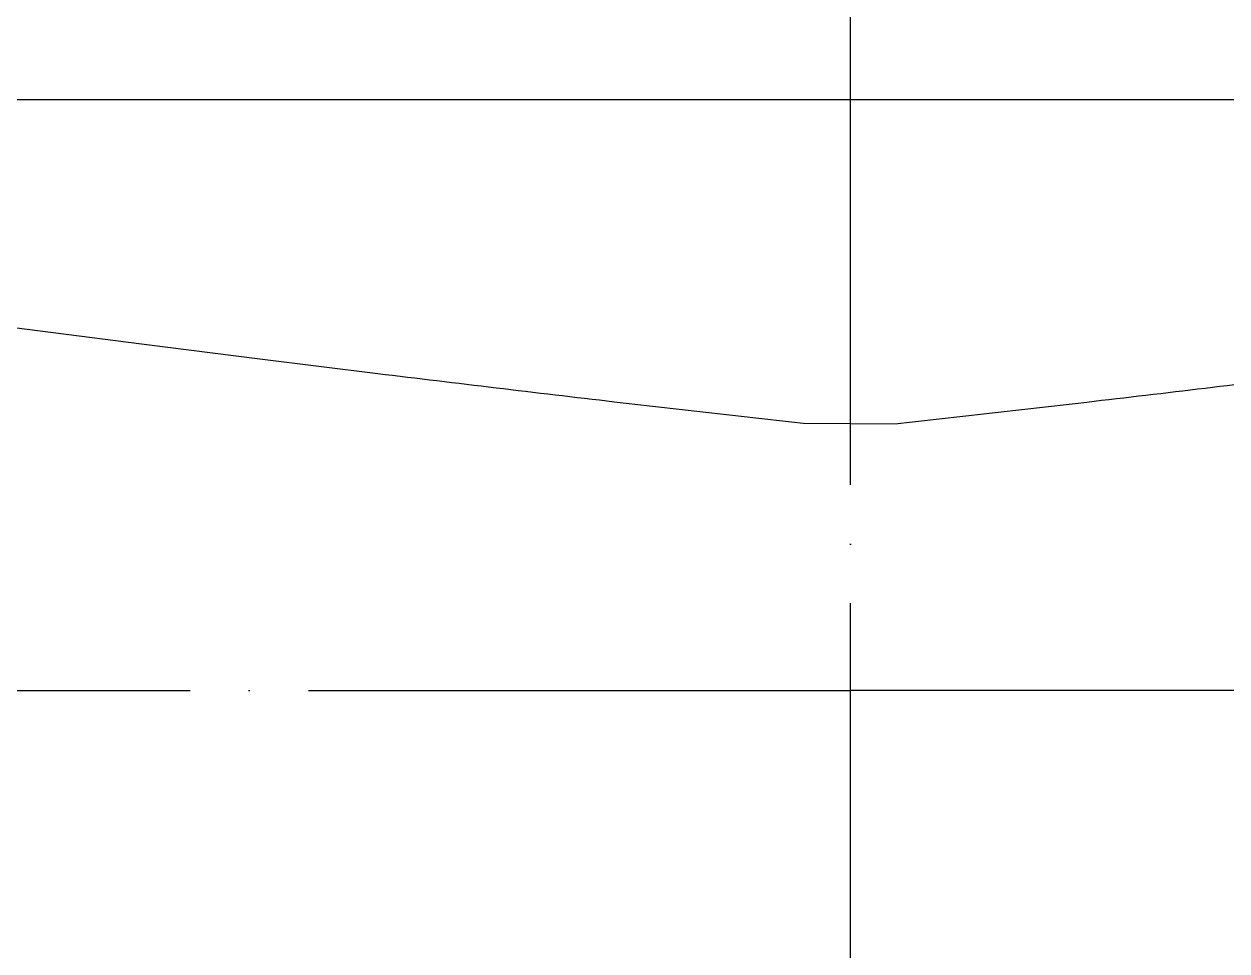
# Model space of a CAD drawing. Extents: x 1551 to 113148, y -1700 to 77018.
# Drawn here: x 53812 to 56357, y 34373 to 36334 of the extents above; entities that cross this region are included whole.
import ezdxf

# ---------------------------------------------------------------- set-up
doc = ezdxf.new("R2010")
doc.units = 0
doc.header["$LTSCALE"] = 500
doc.header["$MEASUREMENT"] = 0
doc.linetypes.add('CENTER', pattern=[3, 2.5, -0.25, 0, -0.25])
for name, color, linetype in [('M1CO1', 1, 'CONTINUOUS'), ('S0CE1', 7, 'CENTER'), ('S0CO3', 7, 'CONTINUOUS')]:
    doc.layers.add(name, color=color, linetype=linetype)

# ---------------------------------------------------------------- blocks, each defined once
blk = doc.blocks.new('SNITT')
at = {"layer": 'S0CE1'}
for p, q in [((0, -1065.3), (0, 12094.2)), ((-4147.2, 0), (0, 0)), ((4147.2, 0), (0, 0))]:
    blk.add_line(p, q, dxfattribs=at)
at = {"layer": 'S0CO3'}
blk.add_line((-4111.7, 1250), (4111.7, 1250), dxfattribs=at)
at = {"layer": 'S0CO3', "flags": 128}
for points in [[(0, 564.3), (-100, 564.4, -0.001123), (-500, 610.1, -0.001464), (-1000, 669.8), (-1250, 700.9), (-1500, 732.5), (-1875, 780.5, 0.011454)], [(0, 564.3), (100, 564.4, 0.001123), (500, 610.1, 0.001464), (1000, 669.8), (1250, 700.9), (1500, 732.5), (1875, 780.5, -0.011454), (1980.3, 501.7), (2024.7, 375.6, 0.023385), (2075.1, 251.7, 0.02163), (2115, 174.3, 0.033685), (2163.3, 101.7, 0.026978), (2208, 49.5, 0.020847), (2257.5, 1.7, 0.024286), (2324.2, -51.9, 0.027247), (2396, -98.3, 0.074048)]]:
    blk.add_lwpolyline(points, format="xyb", dxfattribs=at)

msp = doc.modelspace()

# ---------------------------------------------------------------- block references
at = {"layer": 'M1CO1', "linetype": 'Continuous'}
msp.add_blockref('SNITT', (55560.398, 34924.631), dxfattribs=at)

doc.saveas('drawing.dxf')
